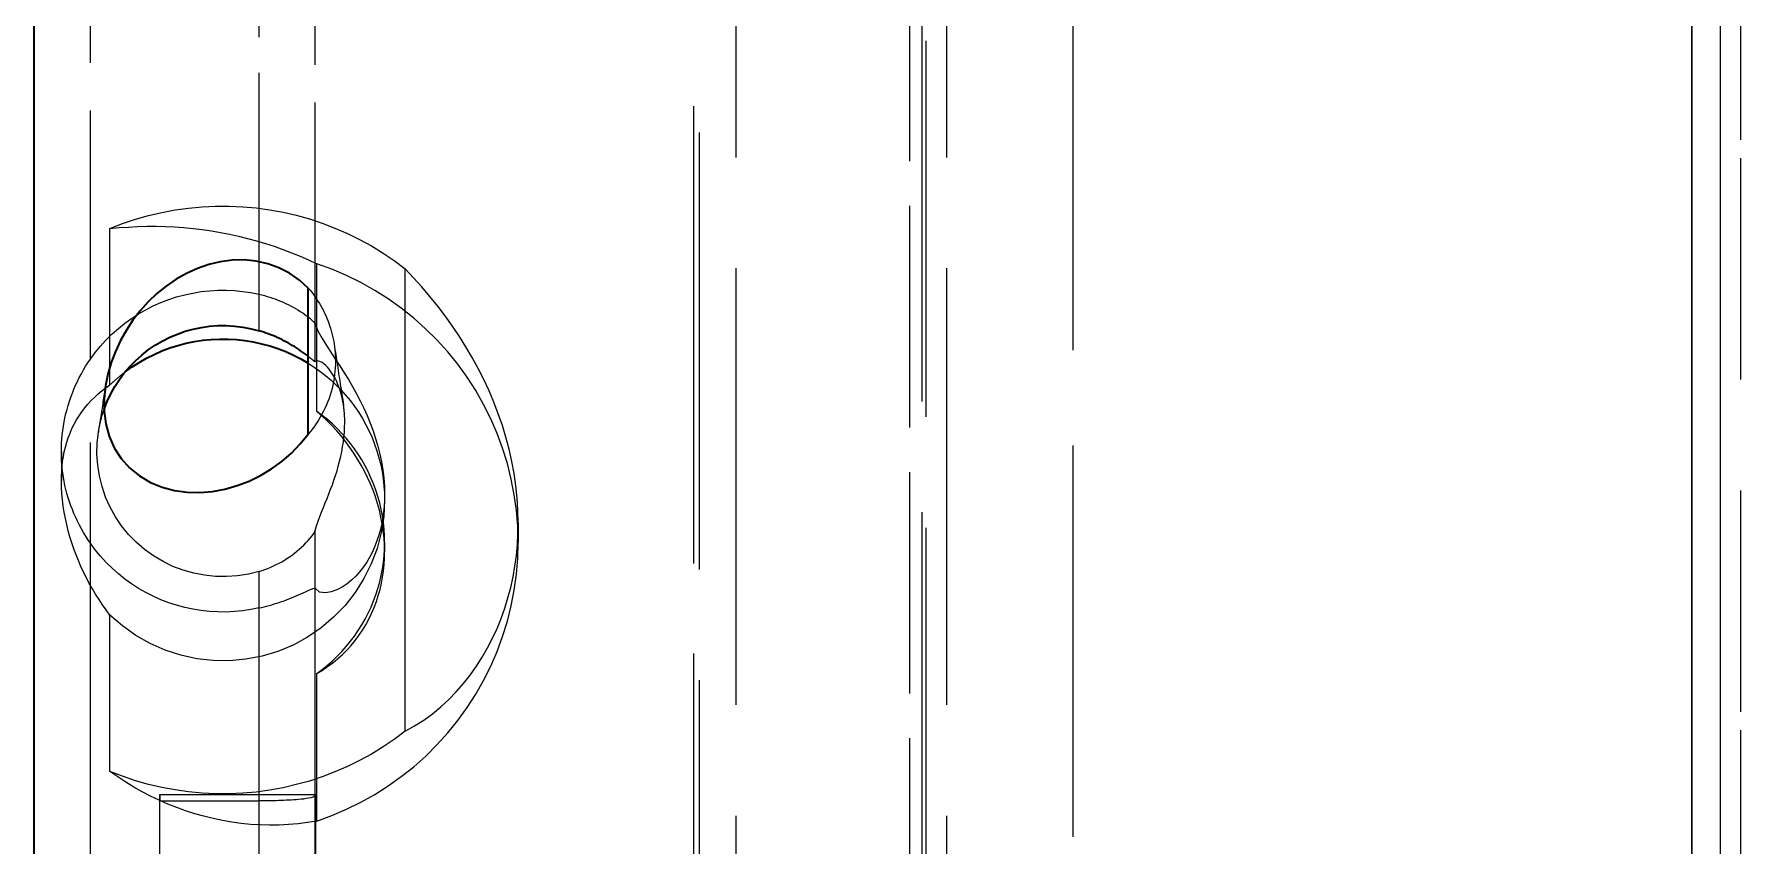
# Model space of a CAD drawing. Header units: millimetres. Extents: x 10 to 410, y 10 to 287.
# Drawn here: x 105.218 to 109.072, y 185.117 to 186.949 of the extents above; entities that cross this region are included whole.
import ezdxf

# ---------------------------------------------------------------- set-up
doc = ezdxf.new("R2010")
doc.units = ezdxf.units.MM
doc.linetypes.add('DASHED', pattern=[0.75, 0.5, -0.25])
doc.layers.add('HIDDEN', color=8, linetype='DASHED', lineweight=18)
doc.layers.add('VISIBLE', color=7, linetype='CONTINUOUS', lineweight=35)

msp = doc.modelspace()

# ---------------------------------------------------------------- linework, layer by layer
at = {"layer": 'HIDDEN'}
for points in [[(105.2184, 174.9607), (105.2184, 176.4709), (105.2184, 177.981), (105.2184, 179.4911), (105.2184, 181.0013), (105.2184, 182.5114), (105.2184, 184.0215), (105.2184, 185.5317), (105.2184, 187.0418), (105.2184, 188.5519), (105.2184, 190.062), (105.2184, 191.5722), (105.2184, 193.0823), (105.2184, 194.5924), (105.2184, 196.1026), (105.2184, 197.6127), (105.2184, 199.1228), (105.2184, 200.633), (105.2184, 202.1431), (105.2184, 203.6532), (105.2184, 205.1634), (105.2184, 206.6735), (105.2184, 208.1836), (105.2184, 209.6938)], [(105.2185, 174.9604), (105.2185, 176.4706), (105.2185, 177.9807), (105.2185, 179.4908), (105.2185, 181.0009), (105.2185, 182.5111), (105.2185, 184.0212), (105.2185, 185.5313), (105.2185, 187.0415), (105.2185, 188.5516), (105.2185, 190.0617), (105.2185, 191.5719), (105.2185, 193.082), (105.2185, 194.5921), (105.2185, 196.1022), (105.2185, 197.6124), (105.2185, 199.1225), (105.2185, 200.6326), (105.2185, 202.1428), (105.2185, 203.6529), (105.2185, 205.163), (105.2185, 206.6732), (105.2185, 208.1833), (105.2185, 209.6934)], [(105.3454, 174.9492), (105.3454, 176.4603), (105.3454, 177.9715), (105.3454, 179.4826), (105.3454, 180.9937), (105.3454, 182.5049), (105.3454, 184.016), (105.3454, 185.5272), (105.3454, 187.0383), (105.3454, 188.5494), (105.3454, 190.0606), (105.3454, 191.5717), (105.3454, 193.0828), (105.3454, 194.594), (105.3454, 196.1051), (105.3454, 197.6163), (105.3454, 199.1274), (105.3454, 200.6385), (105.3454, 202.1497), (105.3454, 203.6608), (105.3454, 205.172), (105.3454, 206.6831), (105.3454, 208.1942), (105.3454, 209.7054)], [(109.0716, 177.6714), (109.0716, 178.9628), (109.0716, 180.2541), (109.0716, 181.5454), (109.0716, 182.8368), (109.0716, 184.1281), (109.0716, 185.4194), (109.0716, 186.7108), (109.0716, 188.0021), (109.0716, 189.2935), (109.0716, 190.5848), (109.0716, 191.8761), (109.0716, 193.1675), (109.0716, 194.4588), (109.0716, 195.7501), (109.0716, 197.0415), (109.0716, 198.3328), (109.0716, 199.6242), (109.0716, 200.9155), (109.0716, 202.2068), (109.0716, 203.4982), (109.0716, 204.7895), (109.0716, 206.0808), (109.0716, 207.3722)], [(106.7078, 176.3959), (106.7078, 177.6323), (106.7078, 178.8687), (106.7078, 180.1051), (106.7078, 181.3415), (106.7078, 182.5779), (106.7078, 183.8143), (106.7078, 185.0507), (106.7078, 186.287), (106.7078, 187.5234), (106.7078, 188.7598), (106.7078, 189.9962), (106.7078, 191.2326), (106.7078, 192.469), (106.7078, 193.7054), (106.7078, 194.9417), (106.7078, 196.1781), (106.7078, 197.4145), (106.7078, 198.6509), (106.7078, 199.8873), (106.7078, 201.1237), (106.7078, 202.3601), (106.7078, 203.5965), (106.7078, 204.8328)], [(106.7078, 176.3495), (106.7078, 177.5859), (106.7078, 178.8223), (106.7078, 180.0587), (106.7078, 181.295), (106.7078, 182.5314), (106.7078, 183.7678), (106.7078, 185.0042), (106.7078, 186.2406), (106.7078, 187.477), (106.7078, 188.7134), (106.7078, 189.9497), (106.7078, 191.1861), (106.7078, 192.4225), (106.7078, 193.6589), (106.7078, 194.8953), (106.7078, 196.1317), (106.7078, 197.3681), (106.7078, 198.6045), (106.7078, 199.8408), (106.7078, 201.0772), (106.7078, 202.3136), (106.7078, 203.55), (106.7078, 204.7864)], [(106.7199, 204.7864), (106.7199, 203.55), (106.7199, 202.3136), (106.7199, 201.0772), (106.7199, 199.8408), (106.7199, 198.6045), (106.7199, 197.3681), (106.7199, 196.1317), (106.7199, 194.8953), (106.7199, 193.6589), (106.7199, 192.4225), (106.7199, 191.1861), (106.7199, 189.9497), (106.7199, 188.7134), (106.7199, 187.477), (106.7199, 186.2406), (106.7199, 185.0042), (106.7199, 183.7678), (106.7199, 182.5314), (106.7199, 181.295), (106.7199, 180.0587), (106.7199, 178.8223), (106.7199, 177.5859), (106.7199, 176.3495)], [(106.803, 176.0301), (106.803, 177.2665), (106.803, 178.5029), (106.803, 179.7393), (106.803, 180.9757), (106.803, 182.2121), (106.803, 183.4485), (106.803, 184.6848), (106.803, 185.9212), (106.803, 187.1576), (106.803, 188.394), (106.803, 189.6304), (106.803, 190.8668), (106.803, 192.1032), (106.803, 193.3395), (106.803, 194.5759), (106.803, 195.8123), (106.803, 197.0487), (106.803, 198.2851), (106.803, 199.5215), (106.803, 200.7579), (106.803, 201.9943), (106.803, 203.2306), (106.803, 204.467)], [(107.2789, 176.0301), (107.2789, 177.2665), (107.2789, 178.5029), (107.2789, 179.7393), (107.2789, 180.9757), (107.2789, 182.2121), (107.2789, 183.4485), (107.2789, 184.6848), (107.2789, 185.9212), (107.2789, 187.1576), (107.2789, 188.394), (107.2789, 189.6304), (107.2789, 190.8668), (107.2789, 192.1032), (107.2789, 193.3395), (107.2789, 194.5759), (107.2789, 195.8123), (107.2789, 197.0487), (107.2789, 198.2851), (107.2789, 199.5215), (107.2789, 200.7579), (107.2789, 201.9943), (107.2789, 203.2306), (107.2789, 204.467)], [(107.2223, 203.1049), (107.2223, 202.0059), (107.2223, 200.9069), (107.2223, 199.8079), (107.2223, 198.7089), (107.2223, 197.6099), (107.2223, 196.5109), (107.2223, 195.4119), (107.2223, 194.3129), (107.2223, 193.2139), (107.2223, 192.1148), (107.2223, 191.0158), (107.2223, 189.9168), (107.2223, 188.8178), (107.2223, 187.7188), (107.2223, 186.6198), (107.2223, 185.5208), (107.2223, 184.4218), (107.2223, 183.3228), (107.2223, 182.2237), (107.2223, 181.1247), (107.2223, 180.0257), (107.2223, 178.9267), (107.2223, 177.8277)], [(107.5645, 177.8277), (107.5645, 178.9267), (107.5645, 180.0257), (107.5645, 181.1247), (107.5645, 182.2237), (107.5645, 183.3228), (107.5645, 184.4218), (107.5645, 185.5208), (107.5645, 186.6198), (107.5645, 187.7188), (107.5645, 188.8178), (107.5645, 189.9168), (107.5645, 191.0158), (107.5645, 192.1148), (107.5645, 193.2139), (107.5645, 194.3129), (107.5645, 195.4119), (107.5645, 196.5109), (107.5645, 197.6099), (107.5645, 198.7089), (107.5645, 199.8079), (107.5645, 200.9069), (107.5645, 202.0059), (107.5645, 203.1049)], [(107.2313, 203.0701), (107.2313, 201.9711), (107.2313, 200.8721), (107.2313, 199.7731), (107.2313, 198.6741), (107.2313, 197.5751), (107.2313, 196.476), (107.2313, 195.377), (107.2313, 194.278), (107.2313, 193.179), (107.2313, 192.08), (107.2313, 190.981), (107.2313, 189.882), (107.2313, 188.783), (107.2313, 187.684), (107.2313, 186.585), (107.2313, 185.4859), (107.2313, 184.3869), (107.2313, 183.2879), (107.2313, 182.1889), (107.2313, 181.0899), (107.2313, 179.9909), (107.2313, 178.8919), (107.2313, 177.7929)], [(107.5645, 177.7929), (107.5645, 178.8919), (107.5645, 179.9909), (107.5645, 181.0899), (107.5645, 182.1889), (107.5645, 183.2879), (107.5645, 184.3869), (107.5645, 185.4859), (107.5645, 186.585), (107.5645, 187.684), (107.5645, 188.783), (107.5645, 189.882), (107.5645, 190.981), (107.5645, 192.08), (107.5645, 193.179), (107.5645, 194.278), (107.5645, 195.377), (107.5645, 196.476), (107.5645, 197.5751), (107.5645, 198.6741), (107.5645, 199.7731), (107.5645, 200.8721), (107.5645, 201.9711), (107.5645, 203.0701)], [(105.8532, 186.2099), (105.8532, 186.8802), (105.8532, 187.5505), (105.8532, 188.2208), (105.8532, 188.8911), (105.8532, 189.5614), (105.8532, 190.2317), (105.8532, 190.902), (105.8532, 191.5723), (105.8532, 192.2426), (105.8532, 192.9129), (105.8532, 193.5832), (105.8532, 194.2535), (105.8532, 194.9238), (105.8532, 195.5941), (105.8532, 196.2644), (105.8532, 196.9347), (105.8532, 197.605), (105.8532, 198.2753), (105.8532, 198.9455), (105.8532, 199.6158), (105.8532, 200.2861), (105.8532, 200.9564), (105.8532, 201.6267)], [(105.3454, 186.2155), (105.3454, 186.8844), (105.3454, 187.5532), (105.3454, 188.222), (105.3454, 188.8909), (105.3454, 189.5597), (105.3454, 190.2285), (105.3454, 190.8974), (105.3454, 191.5662), (105.3454, 192.235), (105.3454, 192.9039), (105.3454, 193.5727), (105.3454, 194.2415), (105.3454, 194.9104), (105.3454, 195.5792), (105.3454, 196.248), (105.3454, 196.9169), (105.3454, 197.5857), (105.3454, 198.2545), (105.3454, 198.9233), (105.3454, 199.5922), (105.3454, 200.261), (105.3454, 200.9298), (105.3454, 201.5987)], [(105.7263, 186.2796), (105.7263, 186.9429), (105.7263, 187.6061), (105.7263, 188.2694), (105.7263, 188.9327), (105.7263, 189.5959), (105.7263, 190.2592), (105.7263, 190.9224), (105.7263, 191.5857), (105.7263, 192.249), (105.7263, 192.9122), (105.7263, 193.5755), (105.7263, 194.2387), (105.7263, 194.902), (105.7263, 195.5653), (105.7263, 196.2285), (105.7263, 196.8918), (105.7263, 197.555), (105.7263, 198.2183), (105.7263, 198.8816), (105.7263, 199.5448), (105.7263, 200.2081), (105.7263, 200.8713), (105.7263, 201.5346)], [(105.8532, 186.2951), (105.8532, 186.956), (105.8532, 187.617), (105.8532, 188.2779), (105.8532, 188.9388), (105.8532, 189.5998), (105.8532, 190.2607), (105.8532, 190.9217), (105.8532, 191.5826), (105.8532, 192.2435), (105.8532, 192.9045), (105.8532, 193.5654), (105.8532, 194.2264), (105.8532, 194.8873), (105.8532, 195.5482), (105.8532, 196.2092), (105.8532, 196.8701), (105.8532, 197.5311), (105.8532, 198.192), (105.8532, 198.8529), (105.8532, 199.5139), (105.8532, 200.1748), (105.8532, 200.8357), (105.8532, 201.4967)], [(105.7263, 186.3622), (105.7263, 187.0182), (105.7263, 187.6743), (105.7263, 188.3304), (105.7263, 188.9865), (105.7263, 189.6426), (105.7263, 190.2987), (105.7263, 190.9547), (105.7263, 191.6108), (105.7263, 192.2669), (105.7263, 192.923), (105.7263, 193.5791), (105.7263, 194.2351), (105.7263, 194.8912), (105.7263, 195.5473), (105.7263, 196.2034), (105.7263, 196.8595), (105.7263, 197.5156), (105.7263, 198.1716), (105.7263, 198.8277), (105.7263, 199.4838), (105.7263, 200.1399), (105.7263, 200.796), (105.7263, 201.4521)], [(107.1958, 183.6579), (107.1958, 184.2588), (107.1958, 184.8596), (107.1958, 185.4605), (107.1958, 186.0614), (107.1958, 186.6623), (107.1958, 187.2631), (107.1958, 187.864), (107.1958, 188.4649), (107.1958, 189.0658), (107.1958, 189.6666), (107.1958, 190.2675), (107.1958, 190.8684), (107.1958, 191.4693), (107.1958, 192.0701), (107.1958, 192.671), (107.1958, 193.2719), (107.1958, 193.8727), (107.1958, 194.4736), (107.1958, 195.0745), (107.1958, 195.6754), (107.1958, 196.2762), (107.1958, 196.8771), (107.1958, 197.478)], [(108.9606, 187.8535), (108.9606, 187.3965), (108.9606, 186.9396), (108.9606, 186.4827), (108.9606, 186.0257), (108.9606, 185.5688), (108.9606, 185.1118), (108.9606, 184.6549), (108.9606, 184.198), (108.9606, 183.741), (108.9606, 183.2841), (108.9606, 182.8271), (108.9606, 182.3702), (108.9606, 181.9133), (108.9606, 181.4563), (108.9606, 180.9994), (108.9606, 180.5424), (108.9606, 180.0855), (108.9606, 179.6285), (108.9606, 179.1716), (108.9606, 178.7147), (108.9606, 178.2577), (108.9606, 177.8008), (108.9606, 177.3438)], [(108.9606, 177.3192), (108.9606, 177.7772), (108.9606, 178.2352), (108.9606, 178.6932), (108.9606, 179.1512), (108.9606, 179.6092), (108.9606, 180.0673), (108.9606, 180.5253), (108.9606, 180.9833), (108.9606, 181.4413), (108.9606, 181.8993), (108.9606, 182.3573), (108.9606, 182.8153), (108.9606, 183.2733), (108.9606, 183.7314), (108.9606, 184.1894), (108.9606, 184.6474), (108.9606, 185.1054), (108.9606, 185.5634), (108.9606, 186.0214), (108.9606, 186.4794), (108.9606, 186.9375), (108.9606, 187.3955), (108.9606, 187.8535)], [(109.0255, 177.8079), (109.0255, 178.2426), (109.0255, 178.6773), (109.0255, 179.112), (109.0255, 179.5467), (109.0255, 179.9814), (109.0255, 180.416), (109.0255, 180.8507), (109.0255, 181.2854), (109.0255, 181.7201), (109.0255, 182.1548), (109.0255, 182.5895), (109.0255, 183.0242), (109.0255, 183.4588), (109.0255, 183.8935), (109.0255, 184.3282), (109.0255, 184.7629), (109.0255, 185.1976), (109.0255, 185.6323), (109.0255, 186.0669), (109.0255, 186.5016), (109.0255, 186.9363), (109.0255, 187.371), (109.0255, 187.8057)], [(105.3897, 186.5106), (105.4183, 186.5216), (105.4473, 186.5313), (105.4768, 186.5397), (105.5066, 186.5467), (105.5367, 186.5524), (105.5671, 186.5566), (105.5976, 186.5595), (105.6282, 186.561), (105.6588, 186.561), (105.6894, 186.5597), (105.7199, 186.5569), (105.7503, 186.5528), (105.7804, 186.5473), (105.8103, 186.5404), (105.8398, 186.5321), (105.8689, 186.5225), (105.8975, 186.5116), (105.9256, 186.4994), (105.9531, 186.4859), (105.98, 186.4712), (106.0061, 186.4552), (106.0315, 186.438), (106.0561, 186.4198)], [(105.3897, 186.5106), (105.4105, 186.5125), (105.4313, 186.5139), (105.4521, 186.5149), (105.473, 186.5155), (105.4939, 186.5155), (105.5147, 186.515), (105.5356, 186.5141), (105.5564, 186.5126), (105.5772, 186.5106), (105.5979, 186.5082), (105.6186, 186.5052), (105.6391, 186.5017), (105.6596, 186.4977), (105.68, 186.4932), (105.7003, 186.4883), (105.7204, 186.4828), (105.7404, 186.4768), (105.7602, 186.4704), (105.7799, 186.4634), (105.7994, 186.456), (105.8187, 186.4481), (105.8379, 186.4397), (105.8568, 186.4309)], [(105.3897, 186.1574), (105.3897, 186.1728), (105.3897, 186.1881), (105.3897, 186.2035), (105.3897, 186.2188), (105.3897, 186.2342), (105.3897, 186.2495), (105.3897, 186.2649), (105.3897, 186.2803), (105.3897, 186.2956), (105.3897, 186.311), (105.3897, 186.3263), (105.3897, 186.3417), (105.3897, 186.357), (105.3897, 186.3724), (105.3897, 186.3877), (105.3897, 186.4031), (105.3897, 186.4185), (105.3897, 186.4338), (105.3897, 186.4492), (105.3897, 186.4645), (105.3897, 186.4799), (105.3897, 186.4952), (105.3897, 186.5106)], [(105.8568, 186.0976), (105.8568, 186.1121), (105.8568, 186.1266), (105.8568, 186.1411), (105.8568, 186.1556), (105.8568, 186.1701), (105.8568, 186.1846), (105.8568, 186.1991), (105.8568, 186.2136), (105.8568, 186.2281), (105.8568, 186.2425), (105.8568, 186.257), (105.8568, 186.2715), (105.8568, 186.286), (105.8568, 186.3005), (105.8568, 186.315), (105.8568, 186.3295), (105.8568, 186.344), (105.8568, 186.3585), (105.8568, 186.373), (105.8568, 186.3874), (105.8568, 186.4019), (105.8568, 186.4164), (105.8568, 186.4309)], [(106.3112, 185.8019), (106.3102, 185.8379), (106.3073, 185.8738), (106.3024, 185.9095), (106.2955, 185.9449), (106.2868, 185.9798), (106.2761, 186.0143), (106.2636, 186.0481), (106.2493, 186.0811), (106.2332, 186.1133), (106.2154, 186.1447), (106.1959, 186.1749), (106.1747, 186.2041), (106.1521, 186.2321), (106.1279, 186.2589), (106.1023, 186.2843), (106.0754, 186.3082), (106.0473, 186.3307), (106.0179, 186.3516), (105.9875, 186.3709), (105.9561, 186.3885), (105.9238, 186.4044), (105.8906, 186.4186), (105.8568, 186.4309)], [(106.3112, 185.8457), (106.3106, 185.8737), (106.3088, 185.9017), (106.306, 185.9295), (106.302, 185.9572), (106.2969, 185.9848), (106.2908, 186.0121), (106.2836, 186.0391), (106.2755, 186.0659), (106.2664, 186.0924), (106.2564, 186.1185), (106.2455, 186.1443), (106.2337, 186.1697), (106.2211, 186.1947), (106.2076, 186.2193), (106.1934, 186.2434), (106.1785, 186.2671), (106.1629, 186.2903), (106.1465, 186.3131), (106.1296, 186.3353), (106.112, 186.3571), (106.0939, 186.3785), (106.0752, 186.3993), (106.0561, 186.4198)], [(106.0561, 185.3755), (106.0561, 185.4209), (106.0561, 185.4663), (106.0561, 185.5117), (106.0561, 185.5571), (106.0561, 185.6025), (106.0561, 185.6479), (106.0561, 185.6933), (106.0561, 185.7387), (106.0561, 185.7841), (106.0561, 185.8295), (106.0561, 185.8749), (106.0561, 185.9203), (106.0561, 185.9657), (106.0561, 186.0111), (106.0561, 186.0565), (106.0561, 186.1019), (106.0561, 186.1473), (106.0561, 186.1927), (106.0561, 186.2381), (106.0561, 186.2835), (106.0561, 186.329), (106.0561, 186.3744), (106.0561, 186.4198)], [(105.3454, 186.2155), (105.3565, 186.2307), (105.3685, 186.2452), (105.3812, 186.2591), (105.3946, 186.2724), (105.4086, 186.2849), (105.4233, 186.2967), (105.4386, 186.3077), (105.4544, 186.3179), (105.4707, 186.3273), (105.4875, 186.3358), (105.5047, 186.3435), (105.5223, 186.3502), (105.5402, 186.3561), (105.5584, 186.361), (105.5768, 186.3649), (105.5953, 186.368), (105.6141, 186.37), (105.6328, 186.3711), (105.6517, 186.3713), (105.6705, 186.3704), (105.6892, 186.3686), (105.7078, 186.3659), (105.7263, 186.3622)], [(105.7263, 186.3622), (105.7325, 186.3607), (105.7386, 186.3591), (105.7447, 186.3573), (105.7507, 186.3555), (105.7567, 186.3535), (105.7627, 186.3514), (105.7686, 186.3491), (105.7745, 186.3467), (105.7803, 186.3442), (105.7861, 186.3416), (105.7918, 186.3389), (105.7975, 186.336), (105.803, 186.333), (105.8086, 186.3299), (105.814, 186.3267), (105.8194, 186.3233), (105.8247, 186.3199), (105.8299, 186.3162), (105.835, 186.3125), (105.84, 186.3086), (105.8448, 186.3045), (105.8494, 186.3001), (105.8532, 186.2951)], [(105.8373, 186.376), (105.8413, 186.3713), (105.8451, 186.3665), (105.8488, 186.3616), (105.8524, 186.3567), (105.8559, 186.3516), (105.8593, 186.3465), (105.8625, 186.3412), (105.8656, 186.3359), (105.8686, 186.3306), (105.8714, 186.3251), (105.8741, 186.3196), (105.8767, 186.314), (105.8792, 186.3084), (105.8815, 186.3027), (105.8836, 186.297), (105.8856, 186.2912), (105.8875, 186.2853), (105.8892, 186.2794), (105.8908, 186.2735), (105.8923, 186.2675), (105.8936, 186.2615), (105.8947, 186.2555), (105.8957, 186.2494)], [(105.8532, 186.2951), (105.86, 186.2781), (105.8688, 186.262), (105.8784, 186.2464), (105.8883, 186.2311), (105.8984, 186.2157), (105.9084, 186.2004), (105.9182, 186.1849), (105.9278, 186.1693), (105.9371, 186.1535), (105.946, 186.1375), (105.9545, 186.1213), (105.9625, 186.1048), (105.9701, 186.0882), (105.9771, 186.0712), (105.9835, 186.0541), (105.9893, 186.0367), (105.9945, 186.0191), (105.999, 186.0014), (106.0028, 185.9835), (106.0058, 185.9654), (106.0079, 185.9472), (106.0093, 185.9289), (106.0097, 185.9106)], [(105.8957, 186.2494), (105.896, 186.2478), (105.8962, 186.2461), (105.8965, 186.2445), (105.8967, 186.2428), (105.8969, 186.2412), (105.8971, 186.2395), (105.8973, 186.2378), (105.8974, 186.2362), (105.8976, 186.2345), (105.8977, 186.2329), (105.8979, 186.2312), (105.898, 186.2295), (105.8981, 186.2279), (105.8982, 186.2262), (105.8983, 186.2245), (105.8984, 186.2229), (105.8985, 186.2212), (105.8985, 186.2195), (105.8986, 186.2179), (105.8986, 186.2162), (105.8986, 186.2145), (105.8987, 186.2129), (105.8987, 186.2112)], [(105.8957, 186.2494), (105.8967, 186.2435), (105.8976, 186.2375), (105.8985, 186.2316), (105.8994, 186.2256), (105.9003, 186.2197), (105.9012, 186.2137), (105.9022, 186.2077), (105.9031, 186.2018), (105.904, 186.1958), (105.9049, 186.1899), (105.9058, 186.1839), (105.9067, 186.178), (105.9076, 186.172), (105.9086, 186.1661), (105.9095, 186.1601), (105.9104, 186.1542), (105.9113, 186.1482), (105.9122, 186.1422), (105.9131, 186.1363), (105.914, 186.1303), (105.915, 186.1244), (105.9159, 186.1184), (105.9168, 186.1125)], [(105.28, 186.0063), (105.2801, 186.016), (105.2805, 186.0256), (105.2811, 186.0353), (105.282, 186.0449), (105.2832, 186.0545), (105.2846, 186.0641), (105.2862, 186.0737), (105.2881, 186.0831), (105.2903, 186.0926), (105.2927, 186.102), (105.2953, 186.1113), (105.2982, 186.1205), (105.3013, 186.1297), (105.3047, 186.1388), (105.3082, 186.1477), (105.3121, 186.1566), (105.3161, 186.1654), (105.3204, 186.1741), (105.325, 186.1826), (105.3297, 186.1911), (105.3347, 186.1994), (105.3399, 186.2075), (105.3454, 186.2155)], [(105.3897, 186.1574), (105.3911, 186.1588), (105.3925, 186.1601), (105.394, 186.1615), (105.3954, 186.1628), (105.3969, 186.1642), (105.3983, 186.1655), (105.3998, 186.1668), (105.4012, 186.1682), (105.4027, 186.1695), (105.4042, 186.1708), (105.4057, 186.1721), (105.4072, 186.1733), (105.4087, 186.1746), (105.4102, 186.1759), (105.4117, 186.1771), (105.4132, 186.1784), (105.4147, 186.1796), (105.4163, 186.1809), (105.4178, 186.1821), (105.4194, 186.1833), (105.4209, 186.1845), (105.4225, 186.1857), (105.4241, 186.1869)], [(105.8532, 186.2099), (105.8523, 186.21), (105.8516, 186.2105), (105.8509, 186.2109), (105.8502, 186.2114), (105.8495, 186.212), (105.8488, 186.2125), (105.8481, 186.213), (105.8474, 186.2135), (105.8467, 186.2141), (105.8461, 186.2146), (105.8454, 186.2152), (105.8447, 186.2157), (105.844, 186.2162), (105.8434, 186.2168), (105.8427, 186.2173), (105.842, 186.2179), (105.8414, 186.2184), (105.8407, 186.2189), (105.84, 186.2195), (105.8393, 186.22), (105.8387, 186.2205), (105.838, 186.2211), (105.8373, 186.2216)], [(105.8987, 186.2112), (105.8985, 186.2034), (105.8982, 186.1956), (105.8976, 186.1878), (105.8967, 186.18), (105.8956, 186.1723), (105.8943, 186.1646), (105.8928, 186.157), (105.891, 186.1494), (105.8889, 186.1418), (105.8867, 186.1343), (105.8842, 186.1269), (105.8814, 186.1196), (105.8785, 186.1124), (105.8753, 186.1053), (105.8719, 186.0982), (105.8683, 186.0913), (105.8645, 186.0845), (105.8604, 186.0778), (105.8562, 186.0712), (105.8518, 186.0648), (105.8471, 186.0585), (105.8423, 186.0524), (105.8373, 186.0464)], [(105.8373, 186.2064), (105.8508, 186.1976), (105.8638, 186.1883), (105.8765, 186.1784), (105.8887, 186.168), (105.9004, 186.157), (105.9117, 186.1455), (105.9224, 186.1336), (105.9325, 186.1212), (105.9422, 186.1083), (105.9512, 186.095), (105.9597, 186.0814), (105.9675, 186.0674), (105.9747, 186.053), (105.9813, 186.0384), (105.9872, 186.0234), (105.9924, 186.0083), (105.997, 185.9929), (106.0009, 185.9773), (106.0041, 185.9616), (106.0065, 185.9457), (106.0083, 185.9297), (106.0094, 185.9137), (106.0097, 185.8977)], [(105.9168, 186.1125), (105.9159, 186.1179), (105.9149, 186.1233), (105.9137, 186.1287), (105.9124, 186.134), (105.911, 186.1393), (105.9094, 186.1446), (105.9077, 186.1498), (105.9058, 186.1549), (105.9037, 186.16), (105.9015, 186.1651), (105.8992, 186.17), (105.8966, 186.1749), (105.8939, 186.1796), (105.8909, 186.1843), (105.8878, 186.1888), (105.8844, 186.1931), (105.8808, 186.1973), (105.877, 186.2012), (105.8728, 186.2048), (105.8684, 186.208), (105.8635, 186.2105), (105.8582, 186.2117), (105.8532, 186.2099)], [(105.28, 185.9407), (105.2801, 185.9518), (105.2807, 185.9628), (105.2815, 185.9738), (105.2828, 185.9847), (105.2845, 185.9956), (105.2866, 186.0065), (105.2892, 186.0172), (105.2922, 186.0278), (105.2956, 186.0383), (105.2996, 186.0486), (105.3039, 186.0587), (105.3088, 186.0686), (105.3141, 186.0783), (105.3199, 186.0877), (105.3262, 186.0968), (105.3328, 186.1056), (105.3399, 186.1141), (105.3473, 186.1222), (105.3552, 186.13), (105.3633, 186.1374), (105.3718, 186.1445), (105.3806, 186.1511), (105.3897, 186.1574)], [(105.3795, 186.1554), (105.3788, 186.1509), (105.3781, 186.1463), (105.3774, 186.1418), (105.3767, 186.1372), (105.376, 186.1327), (105.3753, 186.1281), (105.3746, 186.1236), (105.3739, 186.119), (105.3732, 186.1145), (105.3725, 186.1099), (105.3718, 186.1054), (105.3711, 186.1008), (105.3704, 186.0963), (105.3697, 186.0917), (105.369, 186.0872), (105.3683, 186.0826), (105.3676, 186.0781), (105.3669, 186.0735), (105.3662, 186.069), (105.3655, 186.0644), (105.3648, 186.0599), (105.3641, 186.0553), (105.3634, 186.0508)], [(105.9197, 186.0724), (105.9197, 186.0742), (105.9197, 186.0759), (105.9197, 186.0777), (105.9197, 186.0794), (105.9196, 186.0812), (105.9196, 186.0829), (105.9195, 186.0847), (105.9194, 186.0864), (105.9193, 186.0882), (105.9192, 186.0899), (105.9191, 186.0916), (105.919, 186.0934), (105.9188, 186.0951), (105.9187, 186.0969), (105.9185, 186.0986), (105.9183, 186.1003), (105.9182, 186.1021), (105.918, 186.1038), (105.9177, 186.1056), (105.9175, 186.1073), (105.9173, 186.109), (105.917, 186.1107), (105.9168, 186.1125)], [(105.3634, 186.0508), (105.3638, 186.0531), (105.3642, 186.0554), (105.3646, 186.0577), (105.365, 186.06), (105.3654, 186.0623), (105.3659, 186.0645), (105.3664, 186.0668), (105.3669, 186.0691), (105.3674, 186.0714), (105.3679, 186.0736), (105.3685, 186.0759), (105.369, 186.0782), (105.3696, 186.0804), (105.3702, 186.0827), (105.3708, 186.0849), (105.3715, 186.0871), (105.3722, 186.0894), (105.3728, 186.0916), (105.3735, 186.0938), (105.3742, 186.096), (105.375, 186.0983), (105.3757, 186.1005), (105.3765, 186.1027)], [(105.8532, 185.8285), (105.856, 185.8391), (105.8595, 185.8496), (105.8633, 185.86), (105.8673, 185.8703), (105.8715, 185.8806), (105.8756, 185.8909), (105.8798, 185.9011), (105.8839, 185.9114), (105.8878, 185.9217), (105.8917, 185.9321), (105.8954, 185.9425), (105.8989, 185.953), (105.9022, 185.9636), (105.9052, 185.9742), (105.9081, 185.9849), (105.9106, 185.9957), (105.9129, 186.0065), (105.9149, 186.0174), (105.9166, 186.0283), (105.918, 186.0393), (105.9189, 186.0503), (105.9195, 186.0614), (105.9197, 186.0724)], [(106.0098, 185.7808), (106.0094, 185.7966), (106.0084, 185.8123), (106.0067, 185.828), (106.0044, 185.8436), (106.0014, 185.8591), (105.9978, 185.8744), (105.9936, 185.8896), (105.9889, 185.9047), (105.9835, 185.9195), (105.9776, 185.9341), (105.9711, 185.9485), (105.9641, 185.9627), (105.9566, 185.9765), (105.9486, 185.9901), (105.9402, 186.0034), (105.9312, 186.0164), (105.9218, 186.0291), (105.912, 186.0414), (105.9017, 186.0534), (105.891, 186.065), (105.88, 186.0763), (105.8686, 186.0872), (105.8568, 186.0976)], [(106.0098, 185.8019), (106.0094, 185.8169), (106.0085, 185.8319), (106.0069, 185.8469), (106.0048, 185.8618), (106.002, 185.8765), (105.9986, 185.8912), (105.9945, 185.9057), (105.9899, 185.92), (105.9847, 185.9341), (105.9789, 185.948), (105.9726, 185.9616), (105.9657, 185.975), (105.9582, 185.988), (105.9502, 186.0008), (105.9417, 186.0132), (105.9327, 186.0252), (105.9232, 186.0369), (105.9132, 186.0481), (105.9027, 186.0589), (105.8918, 186.0693), (105.8805, 186.0792), (105.8688, 186.0887), (105.8568, 186.0976)], [(105.7263, 185.7363), (105.7022, 185.7303), (105.6777, 185.7264), (105.6529, 185.7246), (105.628, 185.725), (105.6033, 185.7275), (105.5789, 185.7322), (105.555, 185.739), (105.5317, 185.7478), (105.5094, 185.7586), (105.488, 185.7714), (105.4679, 185.7859), (105.4491, 185.8022), (105.4317, 185.82), (105.416, 185.8393), (105.4021, 185.8599), (105.39, 185.8816), (105.3799, 185.9043), (105.3718, 185.9278), (105.3658, 185.9519), (105.3619, 185.9764), (105.3602, 186.0012), (105.3607, 186.0261), (105.3634, 186.0508)], [(105.3454, 185.8004), (105.34, 185.8083), (105.3348, 185.8163), (105.3299, 185.8245), (105.3251, 185.8327), (105.3206, 185.8411), (105.3163, 185.8496), (105.3122, 185.8583), (105.3083, 185.867), (105.3047, 185.8758), (105.3013, 185.8847), (105.2982, 185.8937), (105.2953, 185.9028), (105.2926, 185.912), (105.2902, 185.9212), (105.2881, 185.9305), (105.2862, 185.9399), (105.2845, 185.9493), (105.2831, 185.9587), (105.282, 185.9682), (105.2811, 185.9777), (105.2805, 185.9872), (105.2801, 185.9967), (105.28, 186.0063)], [(105.28, 186.0063), (105.28, 186.0034), (105.28, 186.0006), (105.28, 185.9977), (105.28, 185.9949), (105.28, 185.992), (105.28, 185.9892), (105.28, 185.9863), (105.28, 185.9835), (105.28, 185.9806), (105.28, 185.9778), (105.28, 185.9749), (105.28, 185.9721), (105.28, 185.9692), (105.28, 185.9664), (105.28, 185.9635), (105.28, 185.9607), (105.28, 185.9578), (105.28, 185.955), (105.28, 185.9521), (105.28, 185.9493), (105.28, 185.9464), (105.28, 185.9436), (105.28, 185.9407)], [(105.3897, 185.6379), (105.3811, 185.6493), (105.3728, 185.6609), (105.3649, 185.6727), (105.3573, 185.6847), (105.3499, 185.6969), (105.343, 185.7093), (105.3363, 185.7219), (105.33, 185.7347), (105.324, 185.7476), (105.3184, 185.7607), (105.3131, 185.774), (105.3081, 185.7873), (105.3036, 185.8008), (105.2993, 185.8144), (105.2955, 185.8281), (105.292, 185.842), (105.289, 185.8559), (105.2863, 185.8699), (105.2841, 185.8839), (105.2823, 185.8981), (105.281, 185.9123), (105.2802, 185.9265), (105.28, 185.9407)], [(106.0097, 185.8976), (106.0078, 185.8606), (106.0021, 185.8239), (105.9927, 185.788), (105.9797, 185.7532), (105.9631, 185.72), (105.9433, 185.6886), (105.9204, 185.6594), (105.8946, 185.6327), (105.8662, 185.6088), (105.8355, 185.5878), (105.8029, 185.5701), (105.7686, 185.5558), (105.7331, 185.5451), (105.6966, 185.538), (105.6597, 185.5346), (105.6225, 185.535), (105.5856, 185.5391), (105.5493, 185.547), (105.514, 185.5584), (105.4801, 185.5734), (105.4478, 185.5918), (105.4176, 185.6134), (105.3897, 185.6379)], [(106.0097, 185.9106), (106.0095, 185.8972), (106.0087, 185.8839), (106.0074, 185.8706), (106.0056, 185.8573), (106.0032, 185.8442), (106.0003, 185.8311), (105.9967, 185.8183), (105.9925, 185.8056), (105.9877, 185.7931), (105.9822, 185.7809), (105.9761, 185.769), (105.9693, 185.7575), (105.9619, 185.7464), (105.9537, 185.7358), (105.9448, 185.7258), (105.9351, 185.7166), (105.9248, 185.7081), (105.9137, 185.7007), (105.9018, 185.6945), (105.8893, 185.69), (105.8761, 185.6879), (105.8629, 185.6898), (105.8532, 185.6984)], [(106.0097, 185.9106), (106.0097, 185.91), (106.0097, 185.9095), (106.0097, 185.9089), (106.0097, 185.9083), (106.0097, 185.9078), (106.0097, 185.9072), (106.0097, 185.9067), (106.0097, 185.9061), (106.0097, 185.9055), (106.0097, 185.905), (106.0097, 185.9044), (106.0097, 185.9038), (106.0097, 185.9033), (106.0097, 185.9027), (106.0097, 185.9021), (106.0097, 185.9016), (106.0097, 185.901), (106.0097, 185.9005), (106.0097, 185.8999), (106.0097, 185.8993), (106.0097, 185.8988), (106.0097, 185.8982), (106.0097, 185.8976)], [(106.0097, 185.9106), (106.0097, 185.9106), (106.0097, 185.9106), (106.0097, 185.9106), (106.0097, 185.9106), (106.0097, 185.9106), (106.0097, 185.9106), (106.0097, 185.9106), (106.0097, 185.9106), (106.0097, 185.9106), (106.0097, 185.9106), (106.0097, 185.9106), (106.0097, 185.9106), (106.0097, 185.9106), (106.0097, 185.9106), (106.0097, 185.9106), (106.0097, 185.9106), (106.0097, 185.9106), (106.0097, 185.9106), (106.0097, 185.9106), (106.0097, 185.9106), (106.0097, 185.9106), (106.0097, 185.9106), (106.0097, 185.9106)], [(106.0097, 185.9106), (106.0097, 185.9101), (106.0097, 185.9095), (106.0097, 185.9089), (106.0097, 185.9084), (106.0097, 185.9078), (106.0097, 185.9072), (106.0097, 185.9067), (106.0097, 185.9061), (106.0097, 185.9056), (106.0097, 185.905), (106.0097, 185.9044), (106.0097, 185.9039), (106.0097, 185.9033), (106.0097, 185.9027), (106.0097, 185.9022), (106.0097, 185.9016), (106.0097, 185.9011), (106.0097, 185.9005), (106.0097, 185.8999), (106.0097, 185.8994), (106.0097, 185.8988), (106.0097, 185.8982), (106.0097, 185.8977)], [(106.0097, 185.8977), (106.0097, 185.8977), (106.0097, 185.8977), (106.0097, 185.8977), (106.0097, 185.8977), (106.0097, 185.8977), (106.0097, 185.8977), (106.0097, 185.8977), (106.0097, 185.8977), (106.0097, 185.8977), (106.0097, 185.8977), (106.0097, 185.8977), (106.0097, 185.8977), (106.0097, 185.8977), (106.0097, 185.8977), (106.0097, 185.8977), (106.0097, 185.8977), (106.0097, 185.8977), (106.0097, 185.8977), (106.0097, 185.8977), (106.0097, 185.8976), (106.0097, 185.8976), (106.0097, 185.8976), (106.0097, 185.8976)], [(106.0561, 185.3755), (106.0774, 185.3875), (106.0979, 185.4007), (106.1176, 185.4151), (106.1365, 185.4307), (106.1545, 185.4472), (106.1715, 185.4647), (106.1876, 185.4831), (106.2028, 185.5022), (106.217, 185.5221), (106.2302, 185.5427), (106.2423, 185.5638), (106.2535, 185.5856), (106.2637, 185.6078), (106.2729, 185.6304), (106.281, 185.6534), (106.2882, 185.6768), (106.2944, 185.7004), (106.2996, 185.7243), (106.3038, 185.7484), (106.3071, 185.7726), (106.3094, 185.7969), (106.3107, 185.8213), (106.3112, 185.8457)], [(106.3112, 185.8457), (106.3112, 185.8438), (106.3112, 185.8419), (106.3112, 185.84), (106.3112, 185.8381), (106.3112, 185.8362), (106.3112, 185.8343), (106.3112, 185.8324), (106.3112, 185.8305), (106.3112, 185.8286), (106.3112, 185.8267), (106.3112, 185.8248), (106.3112, 185.8229), (106.3112, 185.821), (106.3112, 185.819), (106.3112, 185.8171), (106.3112, 185.8152), (106.3112, 185.8133), (106.3112, 185.8114), (106.3112, 185.8095), (106.3112, 185.8076), (106.3112, 185.8057), (106.3112, 185.8038), (106.3112, 185.8019)], [(105.7263, 185.7363), (105.733, 185.7384), (105.7395, 185.7407), (105.746, 185.7432), (105.7525, 185.7458), (105.7588, 185.7487), (105.7651, 185.7517), (105.7713, 185.7549), (105.7774, 185.7582), (105.7834, 185.7618), (105.7893, 185.7655), (105.7951, 185.7694), (105.8008, 185.7734), (105.8063, 185.7776), (105.8118, 185.7819), (105.8171, 185.7864), (105.8223, 185.7911), (105.8273, 185.7959), (105.8322, 185.8008), (105.837, 185.8059), (105.8415, 185.8112), (105.8459, 185.8166), (105.8499, 185.8223), (105.8532, 185.8285)], [(105.8532, 185.2293), (105.8532, 185.2553), (105.8532, 185.2814), (105.8532, 185.3074), (105.8532, 185.3335), (105.8532, 185.3595), (105.8532, 185.3856), (105.8532, 185.4116), (105.8532, 185.4377), (105.8532, 185.4637), (105.8532, 185.4898), (105.8532, 185.5158), (105.8532, 185.5419), (105.8532, 185.5679), (105.8532, 185.594), (105.8532, 185.62), (105.8532, 185.6461), (105.8532, 185.6721), (105.8532, 185.6982), (105.8532, 185.7243), (105.8532, 185.7503), (105.8532, 185.7764), (105.8532, 185.8024), (105.8532, 185.8285)], [(105.8568, 185.506), (105.8688, 185.515), (105.8806, 185.5244), (105.8919, 185.5344), (105.9027, 185.5448), (105.9132, 185.5556), (105.9232, 185.5668), (105.9327, 185.5785), (105.9417, 185.5905), (105.9502, 185.6029), (105.9582, 185.6157), (105.9657, 185.6287), (105.9726, 185.6421), (105.979, 185.6557), (105.9847, 185.6696), (105.9899, 185.6837), (105.9945, 185.698), (105.9986, 185.7125), (106.002, 185.7272), (106.0048, 185.742), (106.0069, 185.7569), (106.0085, 185.7718), (106.0094, 185.7868), (106.0098, 185.8019)], [(105.8568, 185.1728), (105.8906, 185.1851), (105.9238, 185.1992), (105.9561, 185.2151), (105.9875, 185.2328), (106.018, 185.2521), (106.0473, 185.273), (106.0755, 185.2955), (106.1024, 185.3194), (106.1279, 185.3448), (106.1521, 185.3716), (106.1748, 185.3996), (106.1959, 185.4288), (106.2154, 185.4591), (106.2332, 185.4904), (106.2493, 185.5226), (106.2636, 185.5557), (106.2761, 185.5895), (106.2868, 185.6239), (106.2955, 185.6589), (106.3024, 185.6943), (106.3073, 185.73), (106.3102, 185.7659), (106.3112, 185.8019)], [(106.0098, 185.8019), (106.0098, 185.801), (106.0098, 185.8), (106.0098, 185.7991), (106.0098, 185.7982), (106.0098, 185.7973), (106.0098, 185.7964), (106.0098, 185.7955), (106.0098, 185.7945), (106.0098, 185.7936), (106.0098, 185.7927), (106.0098, 185.7918), (106.0098, 185.7909), (106.0098, 185.7899), (106.0098, 185.789), (106.0098, 185.7881), (106.0098, 185.7872), (106.0098, 185.7863), (106.0098, 185.7854), (106.0098, 185.7844), (106.0098, 185.7835), (106.0098, 185.7826), (106.0098, 185.7817), (106.0098, 185.7808)], [(105.7263, 185.6538), (105.7078, 185.6501), (105.6892, 185.6473), (105.6705, 185.6455), (105.6517, 185.6447), (105.6328, 185.6448), (105.6141, 185.6459), (105.5953, 185.648), (105.5768, 185.651), (105.5584, 185.655), (105.5402, 185.6599), (105.5223, 185.6657), (105.5047, 185.6725), (105.4875, 185.6801), (105.4707, 185.6887), (105.4544, 185.698), (105.4386, 185.7082), (105.4233, 185.7192), (105.4086, 185.731), (105.3946, 185.7436), (105.3812, 185.7568), (105.3685, 185.7707), (105.3565, 185.7853), (105.3454, 185.8004)], [(105.3454, 174.9492), (105.3454, 175.421), (105.3454, 175.8928), (105.3454, 176.3646), (105.3454, 176.8363), (105.3454, 177.3081), (105.3454, 177.7799), (105.3454, 178.2517), (105.3454, 178.7235), (105.3454, 179.1953), (105.3454, 179.6671), (105.3454, 180.1389), (105.3454, 180.6107), (105.3454, 181.0825), (105.3454, 181.5543), (105.3454, 182.0261), (105.3454, 182.4979), (105.3454, 182.9696), (105.3454, 183.4414), (105.3454, 183.9132), (105.3454, 184.385), (105.3454, 184.8568), (105.3454, 185.3286), (105.3454, 185.8004)], [(105.8568, 185.506), (105.8691, 185.5134), (105.881, 185.5213), (105.8926, 185.5298), (105.9037, 185.5389), (105.9143, 185.5485), (105.9245, 185.5587), (105.9341, 185.5693), (105.9432, 185.5803), (105.9518, 185.5919), (105.9598, 185.6038), (105.9672, 185.616), (105.974, 185.6286), (105.9803, 185.6415), (105.9859, 185.6547), (105.991, 185.6681), (105.9954, 185.6818), (105.9993, 185.6956), (106.0025, 185.7096), (106.0051, 185.7237), (106.0072, 185.7379), (106.0086, 185.7521), (106.0095, 185.7664), (106.0098, 185.7808)], [(105.7263, 185.2181), (105.7263, 185.2406), (105.7263, 185.2631), (105.7263, 185.2857), (105.7263, 185.3082), (105.7263, 185.3307), (105.7263, 185.3533), (105.7263, 185.3758), (105.7263, 185.3983), (105.7263, 185.4209), (105.7263, 185.4434), (105.7263, 185.4659), (105.7263, 185.4885), (105.7263, 185.511), (105.7263, 185.5335), (105.7263, 185.5561), (105.7263, 185.5786), (105.7263, 185.6011), (105.7263, 185.6237), (105.7263, 185.6462), (105.7263, 185.6687), (105.7263, 185.6913), (105.7263, 185.7138), (105.7263, 185.7363)], [(105.7263, 185.6538), (105.732, 185.6551), (105.7377, 185.6565), (105.7434, 185.658), (105.7491, 185.6596), (105.7547, 185.6612), (105.7604, 185.6629), (105.766, 185.6646), (105.7715, 185.6665), (105.7771, 185.6683), (105.7826, 185.6703), (105.7882, 185.6723), (105.7936, 185.6744), (105.7991, 185.6766), (105.8046, 185.6788), (105.81, 185.6811), (105.8154, 185.6834), (105.8207, 185.6858), (105.8261, 185.6882), (105.8314, 185.6906), (105.8368, 185.693), (105.8422, 185.6954), (105.8476, 185.6977), (105.8532, 185.6984)], [(105.8532, 174.938), (105.8532, 175.4058), (105.8532, 175.8736), (105.8532, 176.3415), (105.8532, 176.8093), (105.8532, 177.2772), (105.8532, 177.745), (105.8532, 178.2129), (105.8532, 178.6807), (105.8532, 179.1486), (105.8532, 179.6164), (105.8532, 180.0843), (105.8532, 180.5521), (105.8532, 181.02), (105.8532, 181.4878), (105.8532, 181.9556), (105.8532, 182.4235), (105.8532, 182.8913), (105.8532, 183.3592), (105.8532, 183.827), (105.8532, 184.2949), (105.8532, 184.7627), (105.8532, 185.2306), (105.8532, 185.6984)], [(105.7263, 185.0601), (105.7263, 185.0859), (105.7263, 185.1117), (105.7263, 185.1375), (105.7263, 185.1633), (105.7263, 185.1891), (105.7263, 185.215), (105.7263, 185.2408), (105.7263, 185.2666), (105.7263, 185.2924), (105.7263, 185.3182), (105.7263, 185.344), (105.7263, 185.3698), (105.7263, 185.3956), (105.7263, 185.4215), (105.7263, 185.4473), (105.7263, 185.4731), (105.7263, 185.4989), (105.7263, 185.5247), (105.7263, 185.5505), (105.7263, 185.5763), (105.7263, 185.6022), (105.7263, 185.628), (105.7263, 185.6538)], [(105.3897, 185.2847), (105.3897, 185.3), (105.3897, 185.3154), (105.3897, 185.3308), (105.3897, 185.3461), (105.3897, 185.3615), (105.3897, 185.3768), (105.3897, 185.3922), (105.3897, 185.4075), (105.3897, 185.4229), (105.3897, 185.4383), (105.3897, 185.4536), (105.3897, 185.469), (105.3897, 185.4843), (105.3897, 185.4997), (105.3897, 185.515), (105.3897, 185.5304), (105.3897, 185.5458), (105.3897, 185.5611), (105.3897, 185.5765), (105.3897, 185.5918), (105.3897, 185.6072), (105.3897, 185.6225), (105.3897, 185.6379)], [(105.8568, 185.1728), (105.8568, 185.1872), (105.8568, 185.2017), (105.8568, 185.2162), (105.8568, 185.2307), (105.8568, 185.2452), (105.8568, 185.2597), (105.8568, 185.2742), (105.8568, 185.2887), (105.8568, 185.3032), (105.8568, 185.3177), (105.8568, 185.3321), (105.8568, 185.3466), (105.8568, 185.3611), (105.8568, 185.3756), (105.8568, 185.3901), (105.8568, 185.4046), (105.8568, 185.4191), (105.8568, 185.4336), (105.8568, 185.4481), (105.8568, 185.4626), (105.8568, 185.477), (105.8568, 185.4915), (105.8568, 185.506)], [(106.0561, 185.3755), (106.0315, 185.3572), (106.0061, 185.3401), (105.98, 185.3241), (105.9531, 185.3094), (105.9256, 185.2959), (105.8975, 185.2837), (105.8689, 185.2727), (105.8398, 185.2631), (105.8103, 185.2549), (105.7804, 185.248), (105.7503, 185.2425), (105.7199, 185.2383), (105.6894, 185.2356), (105.6588, 185.2343), (105.6282, 185.2343), (105.5976, 185.2358), (105.5671, 185.2387), (105.5367, 185.2429), (105.5066, 185.2486), (105.4768, 185.2556), (105.4473, 185.2639), (105.4183, 185.2737), (105.3897, 185.2847)], [(105.8568, 185.1728), (105.8356, 185.1692), (105.8143, 185.1665), (105.7929, 185.1647), (105.7715, 185.1636), (105.75, 185.1633), (105.7286, 185.1639), (105.7071, 185.1652), (105.6858, 185.1673), (105.6645, 185.1702), (105.6434, 185.1739), (105.6224, 185.1783), (105.6015, 185.1834), (105.5809, 185.1893), (105.5605, 185.1959), (105.5403, 185.2032), (105.5203, 185.2111), (105.5007, 185.2198), (105.4813, 185.2291), (105.4623, 185.239), (105.4436, 185.2495), (105.4253, 185.2606), (105.4073, 185.2724), (105.3897, 185.2847)], [(105.5021, 179.2292), (105.5021, 179.4902), (105.5021, 179.7513), (105.5021, 180.0123), (105.5021, 180.2733), (105.5021, 180.5343), (105.5021, 180.7953), (105.5021, 181.0563), (105.5021, 181.3173), (105.5021, 181.5784), (105.5021, 181.8394), (105.5021, 182.1004), (105.5021, 182.3614), (105.5021, 182.6224), (105.5021, 182.8834), (105.5021, 183.1445), (105.5021, 183.4055), (105.5021, 183.6665), (105.5021, 183.9275), (105.5021, 184.1885), (105.5021, 184.4495), (105.5021, 184.7105), (105.5021, 184.9716), (105.5021, 185.2326)], [(105.5021, 185.2326), (105.5021, 185.2319), (105.5021, 185.2313), (105.5021, 185.2307), (105.5021, 185.23), (105.5021, 185.2294), (105.5021, 185.2288), (105.5021, 185.2282), (105.5021, 185.2275), (105.5021, 185.2269), (105.5021, 185.2263), (105.5021, 185.2256), (105.5021, 185.225), (105.5021, 185.2244), (105.5021, 185.2237), (105.5021, 185.2231), (105.5021, 185.2225), (105.5021, 185.2218), (105.5021, 185.2212), (105.5021, 185.2206), (105.5021, 185.2199), (105.5021, 185.2193), (105.5021, 185.2187), (105.5021, 185.2181)], [(105.5021, 185.2326), (105.5174, 185.2326), (105.5327, 185.2326), (105.548, 185.2326), (105.5634, 185.2326), (105.5787, 185.2326), (105.594, 185.2326), (105.6093, 185.2326), (105.6247, 185.2326), (105.64, 185.2326), (105.6553, 185.2326), (105.6706, 185.2326), (105.686, 185.2326), (105.7013, 185.2326), (105.7166, 185.2326), (105.7319, 185.2326), (105.7473, 185.2326), (105.7626, 185.2326), (105.7779, 185.2326), (105.7932, 185.2326), (105.8086, 185.2326), (105.8239, 185.2326), (105.8392, 185.2326), (105.8545, 185.2326)], [(105.8532, 185.2293), (105.8485, 185.2265), (105.8431, 185.2251), (105.8376, 185.2241), (105.8321, 185.2233), (105.8265, 185.2225), (105.821, 185.2219), (105.8154, 185.2214), (105.8099, 185.2209), (105.8043, 185.2205), (105.7988, 185.2201), (105.7932, 185.2198), (105.7876, 185.2195), (105.7821, 185.2192), (105.7765, 185.219), (105.7709, 185.2188), (105.7653, 185.2186), (105.7598, 185.2185), (105.7542, 185.2183), (105.7486, 185.2182), (105.743, 185.2182), (105.7375, 185.2181), (105.7319, 185.2181), (105.7263, 185.2181)], [(105.8532, 185.2293), (105.8532, 185.2294), (105.8533, 185.2296), (105.8533, 185.2297), (105.8534, 185.2299), (105.8534, 185.23), (105.8535, 185.2302), (105.8535, 185.2303), (105.8536, 185.2304), (105.8537, 185.2306), (105.8537, 185.2307), (105.8538, 185.2309), (105.8538, 185.231), (105.8539, 185.2312), (105.854, 185.2313), (105.854, 185.2314), (105.8541, 185.2316), (105.8541, 185.2317), (105.8542, 185.2319), (105.8543, 185.232), (105.8543, 185.2322), (105.8544, 185.2323), (105.8545, 185.2324), (105.8545, 185.2326)], [(105.8545, 179.2292), (105.8545, 179.4902), (105.8545, 179.7513), (105.8545, 180.0123), (105.8545, 180.2733), (105.8545, 180.5343), (105.8545, 180.7953), (105.8545, 181.0563), (105.8545, 181.3173), (105.8545, 181.5784), (105.8545, 181.8394), (105.8545, 182.1004), (105.8545, 182.3614), (105.8545, 182.6224), (105.8545, 182.8834), (105.8545, 183.1445), (105.8545, 183.4055), (105.8545, 183.6665), (105.8545, 183.9275), (105.8545, 184.1885), (105.8545, 184.4495), (105.8545, 184.7105), (105.8545, 184.9716), (105.8545, 185.2326)], [(105.5021, 179.2147), (105.5021, 179.4757), (105.5021, 179.7367), (105.5021, 179.9978), (105.5021, 180.2588), (105.5021, 180.5198), (105.5021, 180.7808), (105.5021, 181.0418), (105.5021, 181.3028), (105.5021, 181.5638), (105.5021, 181.8249), (105.5021, 182.0859), (105.5021, 182.3469), (105.5021, 182.6079), (105.5021, 182.8689), (105.5021, 183.1299), (105.5021, 183.391), (105.5021, 183.652), (105.5021, 183.913), (105.5021, 184.174), (105.5021, 184.435), (105.5021, 184.696), (105.5021, 184.957), (105.5021, 185.2181)], [(105.5021, 185.2181), (105.5118, 185.2181), (105.5216, 185.2181), (105.5313, 185.2181), (105.5411, 185.2181), (105.5508, 185.2181), (105.5606, 185.2181), (105.5703, 185.2181), (105.5801, 185.2181), (105.5898, 185.2181), (105.5996, 185.2181), (105.6093, 185.2181), (105.6191, 185.2181), (105.6288, 185.2181), (105.6386, 185.2181), (105.6483, 185.2181), (105.6581, 185.2181), (105.6678, 185.2181), (105.6776, 185.2181), (105.6873, 185.2181), (105.6971, 185.2181), (105.7068, 185.2181), (105.7166, 185.2181), (105.7263, 185.2181)]]:
    msp.add_lwpolyline(points, dxfattribs=at)
at = {"layer": 'VISIBLE'}
for points in [[(105.2184, 174.9608), (105.2184, 176.4719), (105.2184, 177.9831), (105.2184, 179.4942), (105.2184, 181.0053), (105.2184, 182.5165), (105.2184, 184.0276), (105.2184, 185.5388), (105.2184, 187.0499), (105.2184, 188.561), (105.2184, 190.0722), (105.2184, 191.5833), (105.2184, 193.0945), (105.2184, 194.6056), (105.2184, 196.1167), (105.2184, 197.6279), (105.2184, 199.139), (105.2184, 200.6502), (105.2184, 202.1613), (105.2184, 203.6724), (105.2184, 205.1836), (105.2184, 206.6947), (105.2184, 208.2059), (105.2184, 209.717)], [(105.2185, 174.9611), (105.2185, 176.4723), (105.2185, 177.9834), (105.2185, 179.4946), (105.2185, 181.0057), (105.2185, 182.5168), (105.2185, 184.028), (105.2185, 185.5391), (105.2185, 187.0503), (105.2185, 188.5614), (105.2185, 190.0725), (105.2185, 191.5837), (105.2185, 193.0948), (105.2185, 194.606), (105.2185, 196.1171), (105.2185, 197.6282), (105.2185, 199.1394), (105.2185, 200.6505), (105.2185, 202.1617), (105.2185, 203.6728), (105.2185, 205.1839), (105.2185, 206.6951), (105.2185, 208.2062), (105.2185, 209.7173)], [(105.8373, 186.376), (105.8174, 186.3942), (105.7952, 186.4096), (105.7712, 186.4219), (105.7458, 186.431), (105.7194, 186.4369), (105.6926, 186.4395), (105.6656, 186.4389), (105.6388, 186.4354), (105.6125, 186.4292), (105.587, 186.4203), (105.5624, 186.4092), (105.539, 186.3959), (105.5167, 186.3806), (105.4957, 186.3636), (105.4762, 186.345), (105.4581, 186.3249), (105.4415, 186.3036), (105.4266, 186.2811), (105.4133, 186.2576), (105.4018, 186.2331), (105.3923, 186.2079), (105.3848, 186.1819), (105.3795, 186.1554)], [(105.8373, 186.0464), (105.8373, 186.0607), (105.8373, 186.0751), (105.8373, 186.0894), (105.8373, 186.1037), (105.8373, 186.1181), (105.8373, 186.1324), (105.8373, 186.1467), (105.8373, 186.161), (105.8373, 186.1754), (105.8373, 186.1897), (105.8373, 186.204), (105.8373, 186.2184), (105.8373, 186.2327), (105.8373, 186.247), (105.8373, 186.2614), (105.8373, 186.2757), (105.8373, 186.29), (105.8373, 186.3043), (105.8373, 186.3187), (105.8373, 186.333), (105.8373, 186.3473), (105.8373, 186.3617), (105.8373, 186.376)], [(105.3765, 186.1027), (105.3834, 186.1201), (105.3914, 186.1371), (105.4006, 186.1535), (105.4108, 186.1693), (105.422, 186.1844), (105.4342, 186.1987), (105.4473, 186.2121), (105.4613, 186.2247), (105.4761, 186.2363), (105.4916, 186.2469), (105.5078, 186.2564), (105.5246, 186.2649), (105.5419, 186.2723), (105.5596, 186.2785), (105.5777, 186.2835), (105.5961, 186.2873), (105.6147, 186.2899), (105.6335, 186.2912), (105.6523, 186.2914), (105.671, 186.2903), (105.6897, 186.2879), (105.7081, 186.2844), (105.7263, 186.2796)], [(105.8373, 186.2216), (105.833, 186.225), (105.8286, 186.2283), (105.8242, 186.2315), (105.8197, 186.2347), (105.8152, 186.2378), (105.8106, 186.2408), (105.806, 186.2438), (105.8013, 186.2466), (105.7966, 186.2494), (105.7919, 186.2521), (105.787, 186.2547), (105.7822, 186.2573), (105.7773, 186.2597), (105.7724, 186.2621), (105.7674, 186.2644), (105.7624, 186.2666), (105.7573, 186.2687), (105.7522, 186.2707), (105.7471, 186.2727), (105.7419, 186.2745), (105.7368, 186.2763), (105.7315, 186.278), (105.7263, 186.2796)], [(105.4241, 186.1869), (105.4396, 186.1981), (105.4557, 186.2084), (105.4723, 186.2178), (105.4894, 186.2264), (105.5069, 186.234), (105.5248, 186.2408), (105.543, 186.2466), (105.5615, 186.2514), (105.5802, 186.2553), (105.5991, 186.2581), (105.6181, 186.26), (105.6372, 186.2609), (105.6563, 186.2608), (105.6754, 186.2597), (105.6944, 186.2576), (105.7133, 186.2546), (105.732, 186.2505), (105.7504, 186.2455), (105.7685, 186.2395), (105.7864, 186.2326), (105.8038, 186.2247), (105.8208, 186.216), (105.8373, 186.2064)], [(105.3795, 186.1554), (105.3766, 186.1269), (105.3768, 186.0981), (105.3804, 186.0697), (105.3878, 186.0419), (105.3993, 186.0156), (105.4147, 185.9914), (105.4339, 185.97), (105.4561, 185.9519), (105.4809, 185.9373), (105.5075, 185.9265), (105.5353, 185.9192), (105.5637, 185.9153), (105.5924, 185.9146), (105.6211, 185.917), (105.6493, 185.9222), (105.677, 185.93), (105.7038, 185.9403), (105.7296, 185.953), (105.7542, 185.9678), (105.7774, 185.9847), (105.7991, 186.0035), (105.8192, 186.0241), (105.8373, 186.0464)]]:
    msp.add_lwpolyline(points, dxfattribs=at)

doc.saveas('drawing.dxf')
